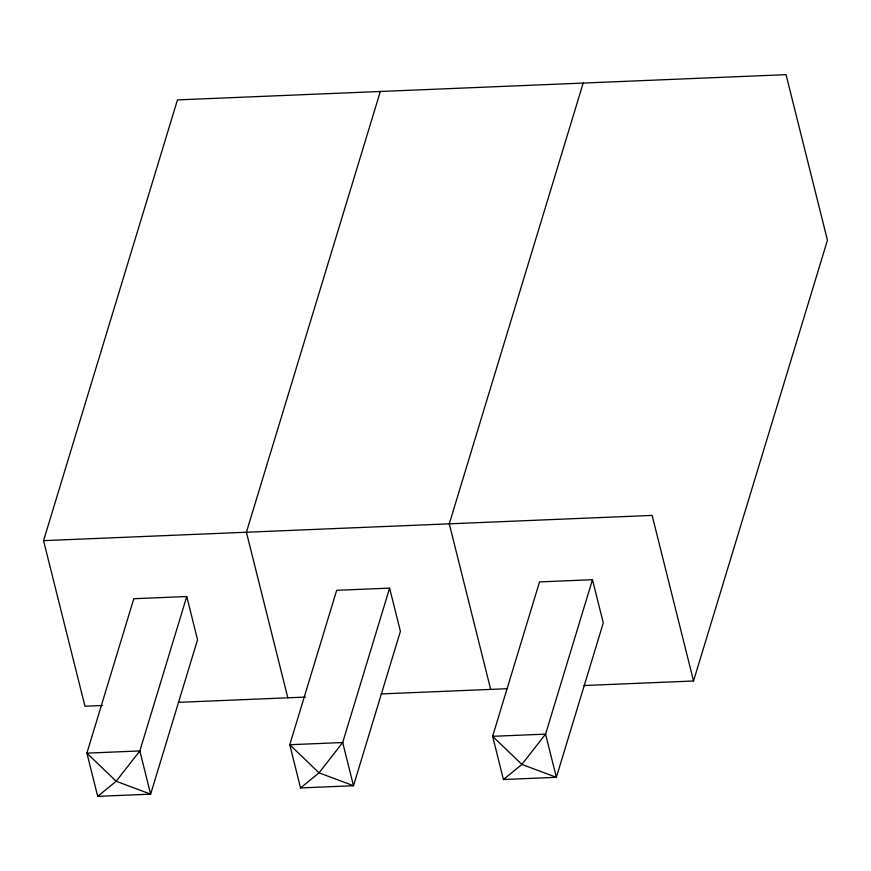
<?xml version="1.0" encoding="UTF-8"?>
<svg xmlns="http://www.w3.org/2000/svg" width="871" height="871" viewBox="0 0 871 871"><rect width="100%" height="100%" fill="white"/><g stroke="black" fill="none" stroke-linecap="round" stroke-linejoin="round"><path stroke-width="1.31" d="M102.538 705.488L84.955 706.218L43.55 540.651L177.466 99.893L786.045 74.656L827.45 240.222L693.534 680.991L583.995 685.531M186.753 596.526L139.839 750.944L116.17 781.254L97.704 796.344L86.893 753.143L133.807 598.725L186.753 596.526L197.554 639.739L150.639 794.156L97.704 796.344M380.322 91.477L246.406 532.235L287.811 697.813M389.609 588.121L342.695 742.528L319.026 772.838L300.56 787.939L289.76 744.727L336.674 590.309L389.609 588.121L400.41 631.323L353.495 785.74L300.56 787.939M583.189 83.061L449.273 523.83L490.678 689.397M592.476 579.705L545.562 734.122L521.892 764.433L503.427 779.523L492.616 736.311L539.53 581.904L592.476 579.705L603.276 622.917L556.362 777.324L503.427 779.523M43.55 540.651L652.129 515.414L693.534 680.991M178.272 702.353L305.394 697.083M381.128 693.937L506.9 688.721M139.839 750.944L86.893 753.143L116.17 781.254L150.639 794.156L139.839 750.944M342.695 742.528L289.76 744.727L319.026 772.838L353.495 785.74L342.695 742.528M545.562 734.122L492.616 736.311L521.892 764.433L556.362 777.324L545.562 734.122"/></g></svg>
